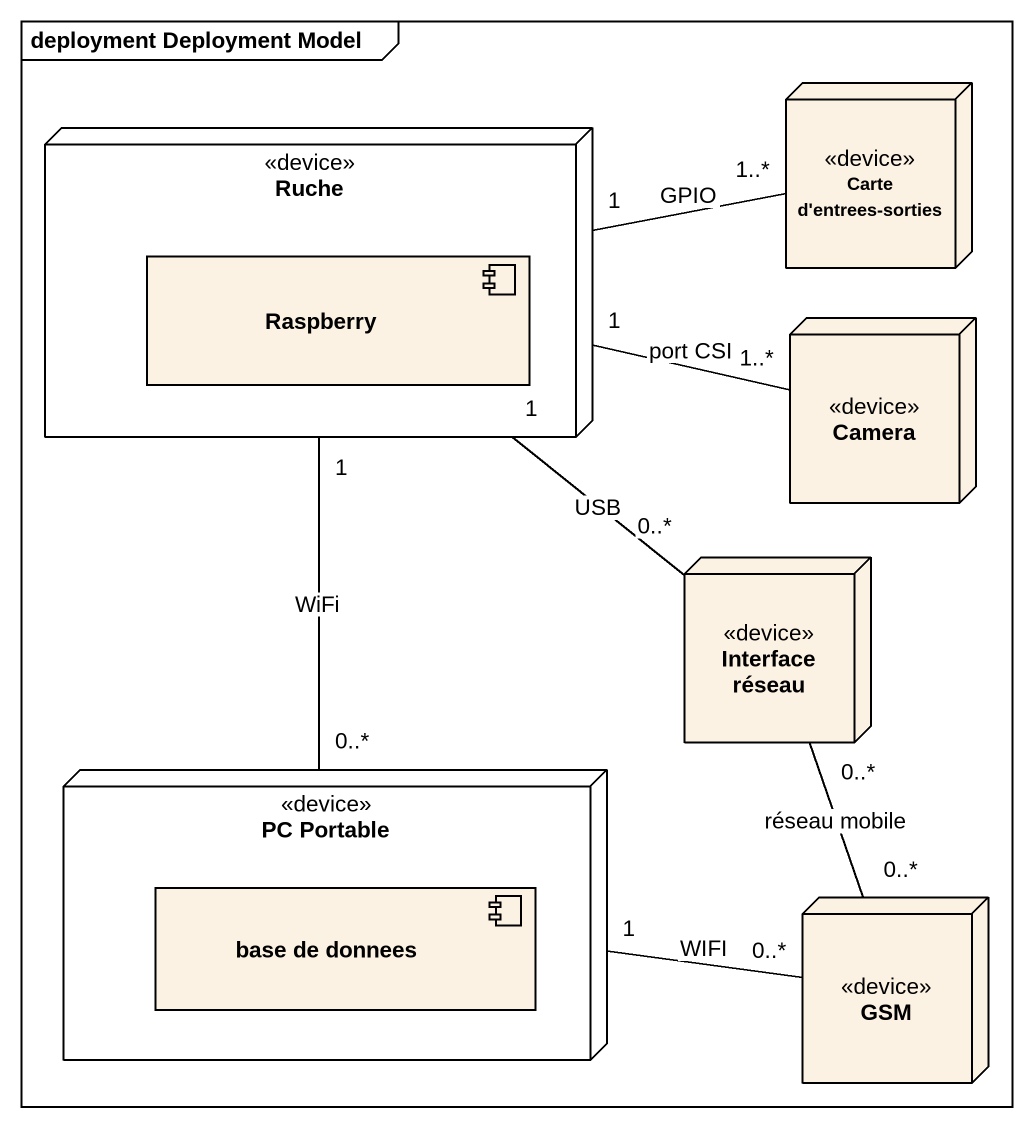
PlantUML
@startuml
mainframe deployment Deployment Model
node "Carte d'entrees-sorties" as Carte_d_entrees_sorties <<device>>
node Ruche <<device>> {
  component Raspberry
}
node Camera <<device>>
node "Interface réseau" as Interface_réseau <<device>>
node "PC Portable" as PC_Portable <<device>> {
  component "base de donnees" as base_de_donnees
}
node GSM <<device>>
Ruche "1" -right- "1..*" Carte_d_entrees_sorties : GPIO
Ruche "1" -right- "1..*" Camera : port CSI
Ruche "1" -- "0..*" PC_Portable : WiFi
Interface_réseau "0..*" -up- "1" Ruche : USB
GSM "0..*" -up- "0..*" Interface_réseau : réseau mobile
GSM "0..*" -left- "1" PC_Portable : WIFI
@enduml
